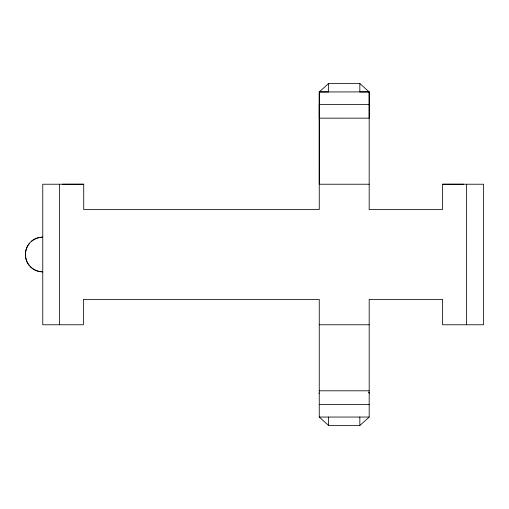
<?xml version="1.0" encoding="UTF-8"?>
<svg xmlns="http://www.w3.org/2000/svg" width="509" height="509" viewBox="0 0 509 509"><rect width="100%" height="100%" fill="white"/><g stroke="black" fill="none" stroke-linecap="round" stroke-linejoin="round"><path stroke-width="0.76" d="M369.197 104.58L369.197 118.164L319.264 118.171L319.27 91.913L328.591 83.508L359.838 83.508L369.178 91.951L369.197 104.58L319.27 104.58L319.251 184.226L369.184 184.226M369.178 91.951L369.178 209.562L442.499 209.562L442.499 184.226L483.55 184.233L483.55 324.767L442.601 324.767L442.601 299.438L369.184 299.438L369.184 417.049L359.838 425.492L328.591 425.492L319.251 417.049L319.251 299.438L83.393 299.438L83.393 324.767L42.762 324.767L42.762 184.226L83.724 184.226L83.718 209.562L319.251 209.562L319.251 91.951L369.197 91.913L359.844 91.932L359.838 83.508M369.496 392.98L369.184 393.222L368.796 392.083L369.184 392.579M319.251 91.951L328.604 91.932L328.591 83.508M62.607 184.233L83.718 184.233M442.499 184.233L463.705 184.226M319.251 324.767L369.184 324.767M319.251 390.804L369.184 390.804M319.251 404.381L369.184 404.381M319.251 417.049L369.184 417.049M369.178 115.778L369.54 116.052M318.888 392.948L319.251 393.222M466.626 184.226L466.619 324.767M359.838 417.049L359.838 425.492M328.591 417.049L328.591 425.492M59.547 184.226L59.547 324.767M30.521 266.741A17.312 17.312 0 0 0 42.762 271.812A17.86 17.312 -45 0 1 25.45 254.5A17.853 17.312 45 0 1 42.762 237.194A17.312 17.312 0 0 0 31.628 241.241M29.503 265.634A17.312 17.312 0 0 1 29.503 243.372"/></g></svg>
